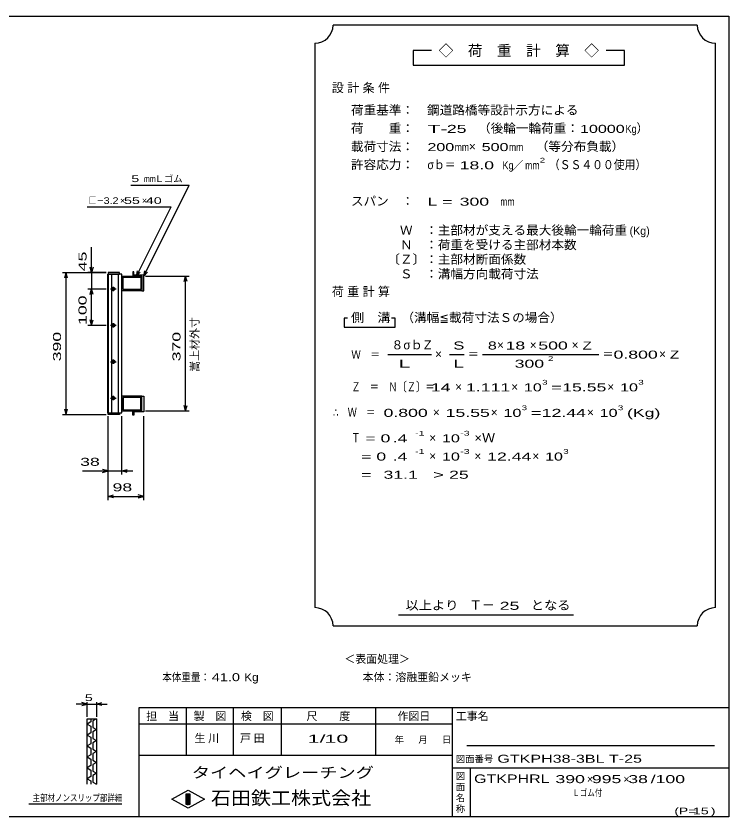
# Model space of a CAD drawing. Units: millimetres, scale not verified. Extents: x -1820 to 1736, y -1282 to 1048.
# Drawn here: x -222 to 1736, y -1152 to 1048 of the extents above; entities that cross this region are included whole.
import ezdxf
from ezdxf.enums import TextEntityAlignment as Align

# ---------------------------------------------------------------- set-up
doc = ezdxf.new("R2010")
doc.units = ezdxf.units.MM
doc.header["$LTSCALE"] = 10
for name, color, linetype, lineweight in [('0_2', 150, 'Continuous', 25), ('16', 3, 'Continuous', 25), ('22', 4, 'Continuous', 25), ('24', 2, 'Continuous', 25), ('32', 4, 'Continuous', 25)]:
    doc.layers.add(name, color=color, linetype=linetype, lineweight=lineweight)
doc.styles.add('ベクトル', font='')
doc.styles.get('ベクトル').set_extended_font_data('ベクトル')

msp = doc.modelspace()

# ---------------------------------------------------------------- linework, layer by layer
at = {"layer": '0_2'}
for p, q in [((-1724, 1048.5), (1736, 1048.5)), ((1736, 1048.5), (1736, -1151.5)), ((1736, -851.5), (116, -851.5)), ((116, -851.5), (116, -1151.5)), ((246, -851.5), (246, -981.5)), ((376, -981.5), (376, -851.5)), ((506, -851.5), (506, -981.5)), ((766, -981.5), (766, -851.5)), ((976, -851.5), (976, -1151.5)), ((976, -896.5), (116, -896.5)), ((1696, -956.5), (1016, -956.5)), ((116, -981.5), (976, -981.5)), ((976, -1016.5), (1736, -1016.5)), ((1026, -1151.5), (1026, -1016.5)), ((206, -1102.5), (251, -1077.5)), ((251, -1077.5), (296, -1102.5)), ((246, -1087.5), (256, -1087.5)), ((246, -1117.5), (246, -1087.5)), ((246, -1087.5), (248, -1087.5)), ((248, -1087.5), (248, -1117.5)), ((250, -1117.5), (250, -1087.5)), ((250, -1087.5), (252, -1087.5)), ((252, -1087.5), (252, -1117.5)), ((254, -1117.5), (254, -1087.5)), ((254, -1087.5), (256, -1087.5)), ((256, -1087.5), (256, -1117.5)), ((256, -1087.5), (256, -1117.5)), ((251, -1127.5), (206, -1102.5)), ((256, -1117.5), (246, -1117.5)), ((248, -1117.5), (250, -1117.5)), ((296, -1102.5), (251, -1127.5)), ((252, -1117.5), (254, -1117.5)), ((1736, -1151.5), (-1724, -1151.5))]:
    msp.add_line(p, q, dxfattribs=at)
at = {"layer": '16'}
for p, q in [((30.3, -41.5), (30.3, 339.5)), ((30.3, 339.5), (31, 339.5)), ((63, 344), (31, 344)), ((31, 344), (31, 339.5)), ((31, 339.5), (63, 339.5)), ((31, 339.5), (31, -41.5)), ((69, 339.5), (31, 339.5)), ((40.5, 339.5), (40.5, -41.5)), ((59.5, -41.5), (59.5, 339.5)), ((63, 339.5), (63, 344)), ((69, -41.5), (69, 339.5)), ((69, 334), (124, 334)), ((69, 294), (69, 334)), ((72.2, 330.8), (120.8, 330.8)), ((72.2, 297.2), (72.2, 330.8)), ((102, 346), (99, 346)), ((99, 346), (99, 334)), ((99, 334), (124, 334)), ((102, 337), (102, 346)), ((129, 337), (102, 337)), ((120.8, 330.8), (120.8, 297.2)), ((124, 334), (124, 294)), ((124, 334), (124, 294)), ((129, 294), (129, 337)), ((37.5, 299), (53.5, 299)), ((47.5, 302), (43.5, 302)), ((43.5, 296), (47.5, 296)), ((45.5, 305), (45.5, 293)), ((124, 294), (69, 294)), ((120.8, 297.2), (72.2, 297.2)), ((124, 294), (129, 294)), ((37.5, 199), (53.5, 199)), ((47.5, 202), (43.5, 202)), ((45.5, 205), (45.5, 193)), ((43.5, 196), (47.5, 196)), ((37.5, 99), (53.5, 99)), ((47.5, 102), (43.5, 102)), ((43.5, 96), (47.5, 96)), ((45.5, 105), (45.5, 93)), ((47.5, 2), (43.5, 2)), ((45.5, 5), (45.5, -7)), ((124, 4), (69, 4)), ((69, 4), (69, -36)), ((120.8, 0.8), (72.2, 0.8)), ((72.2, 0.8), (72.2, -32.8)), ((120.8, -32.8), (120.8, 0.8)), ((124, -36), (124, 4)), ((124, 4), (129, 4)), ((124, -36), (124, 4)), ((129, 4), (129, -39)), ((37.5, -1), (53.5, -1)), ((43.5, -4), (47.5, -4)), ((31, -41.5), (30.3, -41.5)), ((31, -41.5), (63, -41.5)), ((31, -46), (31, -41.5)), ((31, -41.5), (69, -41.5)), ((63, -41.5), (63, -46)), ((69, -36), (124, -36)), ((72.2, -32.8), (120.8, -32.8)), ((99, -48), (99, -36)), ((99, -36), (124, -36)), ((129, -39), (102, -39)), ((102, -39), (102, -48)), ((63, -46), (31, -46)), ((102, -48), (99, -48))]:
    msp.add_line(p, q, dxfattribs=at)
for centre, radius, start, end in [((43.5, 299), 3, 90, 270), ((45.5, 299), 4, 46.6, 133.4), ((45.5, 299), 4, 226.6, 313.4), ((47.5, 299), 3, 270, 90), ((43.5, 199), 3, 90, 270), ((45.5, 199), 4, 46.6, 133.4), ((47.5, 199), 3, 270, 90), ((45.5, 199), 4, 226.6, 313.4), ((43.5, 99), 3, 90, 270), ((45.5, 99), 4, 46.6, 133.4), ((45.5, 99), 4, 226.6, 313.4), ((47.5, 99), 3, 270, 90), ((43.5, -1), 3, 90, 270), ((45.5, -1), 4, 46.6, 133.4), ((47.5, -1), 3, 270, 90), ((45.5, -1), 4, 226.6, 313.4)]:
    msp.add_arc(centre, radius, start, end, dxfattribs=at)
at = {"layer": '22'}
for p, q in [((94, 584), (254, 584)), ((129, 334), (254, 584)), ((-26, 524), (204, 524)), ((109, 334), (204, 524)), ((-14, 344), (-14, 414)), ((-14, 344), (-18, 359)), ((-10, 359), (-14, 344)), ((-94, 344), (26, 344)), ((-88, 329), (-84, 344)), ((-80, 329), (-84, 344)), ((-84, -46), (-84, 344)), ((26, 344), (-24, 344)), ((-14, 344), (-14, 299)), ((109, 334), (112, 348.6)), ((109, 334), (119, 345)), ((129, 334), (132, 348.6)), ((129, 334), (139, 345)), ((134, 334), (254, 334)), ((240, 319), (244, 334)), ((248, 319), (244, 334)), ((244, -36), (244, 334)), ((-24, 299), (26, 299)), ((-18, 284), (-14, 299)), ((-10, 284), (-14, 299)), ((-14, 199), (-14, 299)), ((-24, 199), (26, 199)), ((-14, 199), (-18, 214)), ((-14, 199), (-10, 214)), ((244, -36), (240, -21)), ((244, -36), (248, -21)), ((-84, -46), (-88, -31)), ((-84, -46), (-80, -31)), ((134, -36), (254, -36)), ((-94, -46), (26, -46)), ((31, -211), (31, -51)), ((31, -281), (31, -51)), ((69, -211), (69, -51)), ((129, -281), (129, -51)), ((31, -201), (16, -197)), ((69, -201), (84, -197)), ((-39, -201), (31, -201)), ((16, -205), (31, -201)), ((31, -201), (69, -201)), ((84, -205), (69, -201)), ((69, -201), (99, -201)), ((31, -271), (46, -267)), ((46, -275), (31, -271)), ((31, -271), (129, -271)), ((129, -271), (114, -267)), ((114, -275), (129, -271))]:
    msp.add_line(p, q, dxfattribs=at)
at = {"layer": '24', "color": 4}
for p, q in [((1649, 1023.5), (649, 1023.5)), ((599, 973.5), (599, -576.5)), ((1699, -576.5), (1699, 973.5)), ((919, 953.5), (869, 953.5)), ((869, 953.5), (869, 913.5)), ((1449, 953.5), (1399, 953.5)), ((1449, 913.5), (1449, 953.5)), ((869, 913.5), (1449, 913.5)), ((689, 218.5), (679, 218.5)), ((679, 218.5), (679, 193.5)), ((819, 218.5), (809, 218.5)), ((819, 193.5), (819, 218.5)), ((679, 193.5), (819, 193.5)), ((799, 118.5), (919, 118.5)), ((969, 118.5), (1009, 118.5)), ((1059, 118.5), (1379, 118.5)), ((829, -596.5), (1309, -596.5)), ((649, -626.5), (1649, -626.5))]:
    msp.add_line(p, q, dxfattribs=at)
for centre, start, end in [((599, 1023.5), 270, 0), ((1699, 1023.5), 180, 270), ((599, -626.5), 0, 90), ((1699, -626.5), 90, 180)]:
    msp.add_arc(centre, 50, start, end, dxfattribs=at)
at = {"layer": '32'}
for p, q in [((-26, -841.5), (-56, -841.5)), ((-26, -841.5), (-41, -837.5)), ((-41, -845.5), (-26, -841.5)), ((-26, -876.5), (-26, -836.5)), ((-26, -841.5), (-1, -841.5)), ((-1, -836.5), (-1, -876.5)), ((-1, -841.5), (14, -837.5)), ((14, -845.5), (-1, -841.5)), ((-1, -841.5), (29, -841.5)), ((-26, -881.5), (-1, -881.5)), ((-26, -1061.5), (-26, -881.5)), ((-16, -890.5), (-26, -896.5)), ((-26, -896.5), (-16, -902.5)), ((-16, -881.5), (-16, -890.5)), ((-1, -881.5), (-11, -887.5)), ((-11, -887.5), (-11, -905.5)), ((-1, -881.5), (-1, -1061.5)), ((-16, -920.5), (-26, -926.5)), ((-16, -902.5), (-16, -920.5)), ((-11, -905.5), (-1, -911.5)), ((-1, -911.5), (-11, -917.5)), ((-11, -917.5), (-11, -935.5)), ((-26, -926.5), (-16, -932.5)), ((-16, -932.5), (-16, -950.5)), ((-11, -935.5), (-1, -941.5)), ((-1, -941.5), (-11, -947.5)), ((-16, -950.5), (-26, -956.5)), ((-26, -956.5), (-16, -962.5)), ((-16, -962.5), (-16, -980.5)), ((-11, -947.5), (-11, -965.5)), ((-11, -965.5), (-1, -971.5)), ((-16, -980.5), (-26, -986.5)), ((-26, -986.5), (-16, -992.5)), ((-1, -971.5), (-11, -977.5)), ((-11, -977.5), (-11, -995.5)), ((-16, -1010.5), (-26, -1016.5)), ((-16, -992.5), (-16, -1010.5)), ((-11, -995.5), (-1, -1001.5)), ((-1, -1001.5), (-11, -1007.5)), ((-11, -1007.5), (-11, -1025.5)), ((-26, -1016.5), (-16, -1022.5)), ((-16, -1022.5), (-16, -1040.5)), ((-11, -1025.5), (-1, -1031.5)), ((-1, -1031.5), (-11, -1037.5)), ((-16, -1040.5), (-26, -1046.5)), ((-26, -1046.5), (-16, -1052.5)), ((-16, -1052.5), (-16, -1061.5)), ((-11, -1037.5), (-11, -1055.5)), ((-11, -1055.5), (-1, -1061.5)), ((69, -1116.5), (-186, -1116.5))]:
    msp.add_line(p, q, dxfattribs=at)

# ---------------------------------------------------------------- texts
at = {"layer": '0_2', "style": 'ベクトル'}
for s, height, p in [('担\u3000当', 21.99, (136, -874.5)), ('製\u3000図', 21.99, (266, -874.5)), ('検\u3000図', 21.99, (396, -874.5)), ('尺\u3000\u3000度', 21.99, (576, -874.5)), ('作図日', 21.99, (826, -874.5)), ('工事名', 21.99, (986, -874.5)), ('年', 18.3, (818, -939)), ('月', 18.3, (883, -939)), ('日', 18.3, (948, -939)), ('図面番号', 18.33, (986, -992)), ('図', 18.3, (986, -1039)), ('面', 18.3, (986, -1069)), ('名', 18.3, (986, -1099)), ('称', 18.3, (986, -1129))]:
    msp.add_text(s, height=height, dxfattribs=at).set_placement(p, align=Align.MIDDLE_LEFT)
at = {"layer": '0_2', "color": 222, "style": 'ベクトル'}
for s, height, width, p in [('タイヘイグレーチング', 29.33, 1.25, (261, -1029.5)), ('石田鉄工株式会社', 36.66, 1.1, (313.5, -1099.5))]:
    msp.add_text(s, height=height, dxfattribs=dict(at, width=width)).set_placement(p, align=Align.MIDDLE_LEFT)
at = {"layer": '22', "color": 2, "style": 'ベクトル'}
for s, height, width, p in [(' 5 ', 18.33, 1.6, (84, 601.5)), ('mm', 18.33, 0.75, (129, 601.5)), ('□－', 18.33, 0.8, (-21, 541.5)), ('3.2', 18.33, 1.2, (19, 541.5)), (' 55 ', 18.33, 1.6, (64, 541.5)), (' 40 ', 18.33, 1.6, (124, 541.5)), (' 38 ', 21.99, 1.65, (-59, -176)), (' 98 ', 21.99, 1.65, (30, -246)), ('本体重量：', 21.99, 0.85, (180, -767.5)), (' 41.0', 21.99, 1.35, (305, -767.5)), ('Kg', 21.99, 1.1, (405, -767.5)), ('1/', 21.99, 2, (579, -936.5)), (' 10 ', 21.99, 2, (609, -936.5)), ('GTKPH38-3BL T-25', 21.99, 1.5, (1100, -991.5)), ('GTKPHRL', 23.46, 1.4, (1036, -1046.5)), (' 390 ', 21.99, 1.65, (1246, -1047.5)), (' 995 ', 21.99, 1.65, (1346, -1047.5)), (' 38 ', 21.99, 1.65, (1446, -1047.5)), ('/', 22, 1.65, (1521, -1047.5)), (' 100 ', 21.99, 1.65, (1521, -1047.5)), ('Ｌゴム付', 18.33, 0.8, (1306, -1085)), ('(P=', 18.33, 1.55, (1586, -1135)), (' 15 ', 18.33, 1.6, (1626, -1135)), (')', 18.3, 1.6, (1686, -1135))]:
    msp.add_text(s, height=height, dxfattribs=dict(at, width=width)).set_placement(p, align=Align.MIDDLE_LEFT)
for s, height, p in [('Ｌゴム', 18.33, (159, 601.5)), ('×', 18.3, (64, 541.5)), ('×', 18.3, (124, 541.5)), ('＜表面処理＞', 21.99, (680, -717.5)), ('本体：', 21.99, (730, -767.5)), ('溶融亜鉛メッキ', 21.99, (820, -767.5)), ('×', 22, (1346, -1047.5)), ('×', 22, (1446, -1047.5))]:
    msp.add_text(s, height=height, dxfattribs=at).set_placement(p, align=Align.MIDDLE_LEFT)
at = {"layer": '22', "color": 2, "style": 'ベクトル', "width": 1.65}
for s, p in [(' 45 ', (-39, 334)), (' 100 ', (-39, 186.5)), (' 390 ', (-109, 86.5)), (' 370 ', (219, 86.5))]:
    msp.add_text(s, height=21.99, rotation=90, dxfattribs=at).set_placement(p, align=Align.MIDDLE_LEFT)
at = {"layer": '22', "color": 2, "style": 'ベクトル'}
msp.add_text('嵩上材外寸', height=21.99, rotation=90, dxfattribs=at).set_placement((269, 71.5), align=Align.MIDDLE_LEFT)
at = {"layer": '22', "color": 2, "char_height": 21.99, "attachment_point": 4, "style": 'ベクトル'}
for s, insert in [('\\T1.25;生川\u3000', (268.5, -936.5)), ('\\T1.25;戸田\u3000', (393.5, -936.5))]:
    msp.add_mtext(s, dxfattribs=dict(at, insert=insert))
at = {"layer": '24', "style": 'ベクトル'}
for s, height, p in [('◇\u3000荷\u3000重\u3000計\u3000算\u3000◇', 29.33, (939, 953.5)), ('）', 24.2, (1482, 740)), ('×', 24.2, (1022, 690)), ('／', 22, (1141.5, 638.5)), ('(Kg)', 21.99, (1463, 458.5)), ('８', 24.2, (809, 145)), ('σｂ', 24.19, (842, 145)), ('Ｚ', 24.2, (892, 145)), ('×', 24.2, (1099, 145)), ('×', 24.2, (1189, 145)), ('×', 24.2, (1304, 145)), ('×', 24.2, (929, 120)), ('×', 24.2, (1544, 120)), ('×', 24.2, (984, 30)), ('×', 24.2, (1138, 30)), ('×', 24.2, (1402, 30)), ('×', 24.2, (923, -40)), ('×', 24.2, (1082, -40)), ('×', 24.2, (1346, -40)), ('×', 24.2, (913, -110)), ('×', 24.2, (913, -160)), ('×', 24.2, (1037, -160)), ('×', 24.2, (1196, -160)), ('Ｔ－', 25.66, (1023, -569))]:
    msp.add_text(s, height=height, dxfattribs=at).set_placement(p, align=Align.MIDDLE_LEFT)
for s, height, width, p in [('荷重基準：\u3000', 24.19, 1.05, (698, 790)), ('鋼道路橋等設計示方による', 24.19, 1.05, (907, 790)), ('荷\u3000\u3000重：\u3000', 24.19, 1.05, (698, 740)), ('T-', 21.99, 2, (908, 738.5)), (' 25 ', 21.99, 1.65, (948, 738.5)), ('（後輪一輪荷重：', 24.19, 1.05, (1047, 740)), ('10000', 21.99, 1.5, (1327, 738.5)), ('Kg', 21.99, 0.85, (1452, 738.5)), ('載荷寸法：\u3000', 24.19, 1.05, (698, 690)), ('\u3000（等分布負載）', 24.19, 1.05, (1171, 690)), ('200', 21.99, 1.5, (908, 688.5)), ('mm', 21.99, 0.8, (983, 688.5)), ('500', 21.99, 1.5, (1057, 688.5)), ('mm', 21.99, 0.8, (1132, 688.5)), ('許容応力：\u3000', 24.19, 1.05, (698, 640)), ('σｂ＝', 24.19, 0.9, (908, 640)), (' 18.0', 21.99, 1.65, (983, 638.5)), ('Kg', 21.99, 0.85, (1114, 638.5)), ('mm', 21.99, 0.8, (1176.5, 638.5)), ('2', 13.2, 1.5, (1216.5, 652.5)), ('（ＳＳ４００使用）', 24.19, 0.9, (1241.5, 640)), ('スパン\u3000：\u3000', 24.19, 1.05, (698, 540)), ('L =', 21.99, 1.65, (908, 538.5)), (' 300 ', 21.99, 1.65, (983, 538.5)), ('mm', 21.99, 0.8, (1108, 538.5)), ('\u3000Ｗ\u3000：主部材が支える最大後輪一輪荷重', 24.19, 1.05, (798, 460)), ('\u3000Ｎ\u3000：荷重を受ける主部材本数', 24.19, 1.05, (798, 420)), ('〔Ｚ〕：主部材断面係数', 24.19, 1.05, (798, 380)), ('\u3000Ｓ\u3000：溝幅方向載荷寸法', 24.19, 1.05, (798, 340)), ('側\u3000溝', 24.19, 1.1, (698, 220)), ('\u3000（溝幅≦載荷寸法Ｓの場合）', 24.19, 1.05, (802, 220)), ('S', 22, 1.55, (979, 143.5)), ('8', 22, 1.5, (1074, 143.5)), (' 18 ', 21.99, 1.65, (1109, 143.5)), (' 500 ', 21.99, 1.65, (1199, 143.5)), ('Z', 22, 1.4, (1334, 143.5)), ('Ｗ\u3000＝', 21.99, 0.85, (699, 118.5)), ('＝', 24.2, 0.9, (1019, 120)), ('2', 13.2, 1.5, (1239, 107.5)), ('＝', 24.2, 0.9, (1389, 120)), ('0.800', 21.99, 1.65, (1419, 118.5)), ('Z', 22, 1.4, (1574, 118.5)), ('L', 22, 1.8, (979, 93.5)), (' 300 ', 21.99, 1.65, (1134, 93.5)), ('Ｚ\u3000＝\u3000Ｎ〔Ｚ〕＝', 24.19, 0.75, (699, 30)), ('3', 13.2, 1.5, (1223, 42.5)), ('3', 13.2, 1.5, (1487, 42.5)), (' 14 ', 21.99, 1.65, (904, 28.5)), ('1.111', 21.99, 1.65, (1014, 28.5)), ('10', 21.99, 1.5, (1173, 28.5)), ('=', 22, 1.7, (1248, 28.5)), ('15.55', 21.99, 1.65, (1278, 28.5)), ('10', 21.99, 1.5, (1437, 28.5)), ('3', 13.2, 1.5, (1167, -27.5)), ('3', 13.2, 1.5, (1431, -27.5)), ('∴\u3000Ｗ\u3000＝', 24.19, 0.75, (649, -40)), (' 0.800', 21.99, 1.65, (774, -41.5)), ('15.55', 21.99, 1.65, (958, -41.5)), ('10', 21.99, 1.5, (1117, -41.5)), ('=', 22, 1.7, (1192, -41.5)), ('12.44', 21.99, 1.65, (1222, -41.5)), ('10', 21.99, 1.5, (1381, -41.5)), ('(Kg)', 21.99, 1.65, (1456, -41.5)), ('Ｔ', 24.2, 0.75, (699, -110)), (' = 0', 21.99, 1.65, (724, -111.5)), (' .4 ', 21.99, 1.65, (799, -111.5)), ('-1', 13.2, 1.65, (874, -97.5)), ('10', 21.99, 1.5, (948, -111.5)), ('-3', 13.2, 1.65, (998, -97.5)), ('×Ｗ', 24.19, 1.1, (1037, -110)), ('  = 0', 21.99, 1.65, (699, -161.5)), (' .4 ', 21.99, 1.65, (799, -161.5)), ('-1', 13.2, 1.65, (874, -147.5)), ('10', 21.99, 1.5, (948, -161.5)), ('-3', 13.2, 1.65, (998, -147.5)), ('12.44', 21.99, 1.65, (1072, -161.5)), ('10', 21.99, 1.5, (1231, -161.5)), ('3', 13.2, 1.5, (1281, -147.5)), ('  =', 21.99, 1.65, (699, -211.5)), (' 31.1', 21.99, 1.65, (774, -211.5)), ('>', 22, 1.7, (924, -211.5)), (' 25 ', 21.99, 1.65, (954, -211.5)), ('以上より\u3000', 24.19, 1.1, (848, -570)), (' 25 ', 21.99, 1.65, (1093, -571.5)), ('となる', 24.19, 1.1, (1192, -570))]:
    msp.add_text(s, height=height, dxfattribs=dict(at, width=width)).set_placement(p, align=Align.MIDDLE_LEFT)
at = {"layer": '24', "attachment_point": 4, "style": 'ベクトル'}
for s, insert, char_height in [('\\T1.28;設計条件', (645.5, 850), 24.19), ('\\T1.28;荷重計算', (645.5, 290), 24.19), ('\\T1.5;\\W2;\\~L\\~', (804, 93.5), 21.99)]:
    msp.add_mtext(s, dxfattribs=dict(at, insert=insert, char_height=char_height))
at = {"layer": '32', "color": 2, "style": 'ベクトル'}
for s, width, p in [(' 5 ', 1.6, (-43.5, -824)), ('主部材ノンスリップ部詳細', 0.8, (-176, -1099))]:
    msp.add_text(s, height=18.33, dxfattribs=dict(at, width=width)).set_placement(p, align=Align.MIDDLE_LEFT)

doc.saveas('drawing.dxf')
